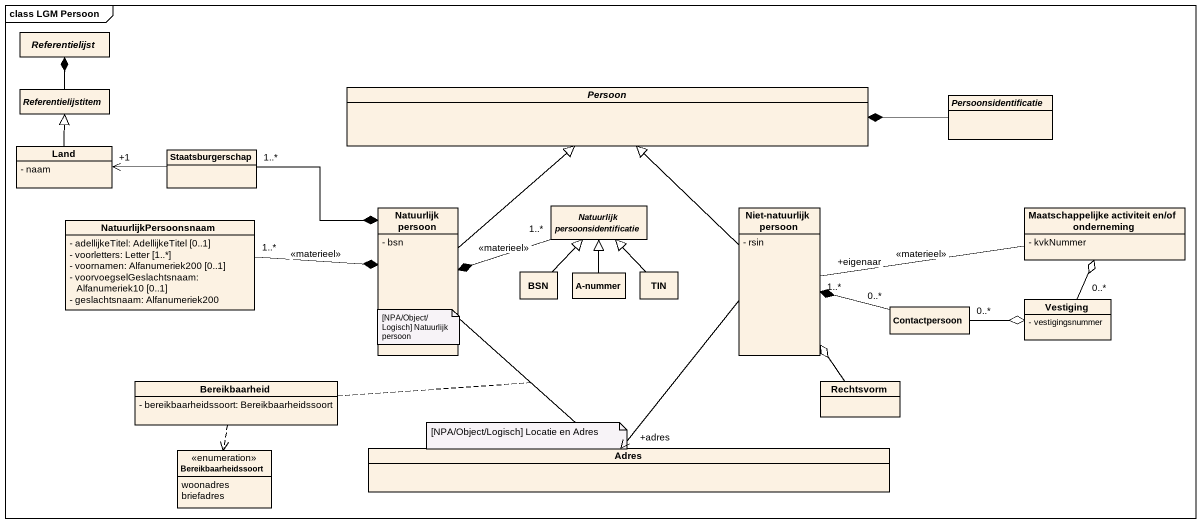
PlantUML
@startuml
mainframe class LGM Persoon
hide circle
hide empty members
skinparam classAttributeIconSize 0
abstract class Referentielijst
abstract class Referentielijstitem
abstract class Persoon
abstract class Persoonsidentificatie
class Land {
  - naam
}
class Staatsburgerschap
class "Natuurlijk persoon" as Natuurlijk_persoon {
  - bsn
}
abstract class "Natuurlijk persoonsidentificatie" as Natuurlijk
class "Niet-natuurlijk persoon" as Niet_natuurlijk_persoon {
  - rsin
}
class "Maatschappelijke activiteit en/of onderneming" as Maatschappelijke_activiteit {
  - kvkNummer
}
class NatuurlijkPersoonsnaam {
  - adellijkeTitel: AdellijkeTitel [0..1]
  - voorletters: Letter [1..*]
  - voornamen: Alfanumeriek200 [0..1]
  - voorvoegselGeslachtsnaam: Alfanumeriek10 [0..1]
  - geslachtsnaam: Alfanumeriek200
}
class BSN
class "A-nummer" as A_nummer
class TIN
class Contactpersoon
class Vestiging {
  - vestigingsnummer
}
class Bereikbaarheid {
  - bereikbaarheidssoort: Bereikbaarheidssoort
}
class Rechtsvorm
enum Bereikbaarheidssoort {
  woonadres
  briefadres
}
class Adres
Referentielijstitem -up-* Referentielijst
Persoonsidentificatie -left-* Persoon
Land -up-|> Referentielijstitem
Staatsburgerschap -left-> "+1" Land
Staatsburgerschap "1..*" -right-* Natuurlijk_persoon
Natuurlijk_persoon -up-|> Persoon
Natuurlijk_persoon -- Adres
(Natuurlijk_persoon, Adres) .. Bereikbaarheid
Natuurlijk "1..*" -left-* Natuurlijk_persoon : <<materieel>>
Niet_natuurlijk_persoon -up-|> Persoon
Niet_natuurlijk_persoon "+eigenaar\n1..*" -right- Maatschappelijke_activiteit : <<materieel>>
Niet_natuurlijk_persoon --> "+adres" Adres
NatuurlijkPersoonsnaam "1..*" -right-* Natuurlijk_persoon : <<materieel>>
BSN -up-|> Natuurlijk
A_nummer -up-|> Natuurlijk
TIN -up-|> Natuurlijk
Contactpersoon "0..*" -left-* Niet_natuurlijk_persoon
Contactpersoon "0..*" -right-o Vestiging
Vestiging "0..*" -up-o Maatschappelijke_activiteit
Bereikbaarheid ..> Bereikbaarheidssoort
Rechtsvorm -up-o Niet_natuurlijk_persoon
note as N1
  [NPA/Object/Logisch] Natuurlijk persoon
end note
note as N2
  [NPA/Object/Logisch] Locatie en Adres
end note
@enduml
